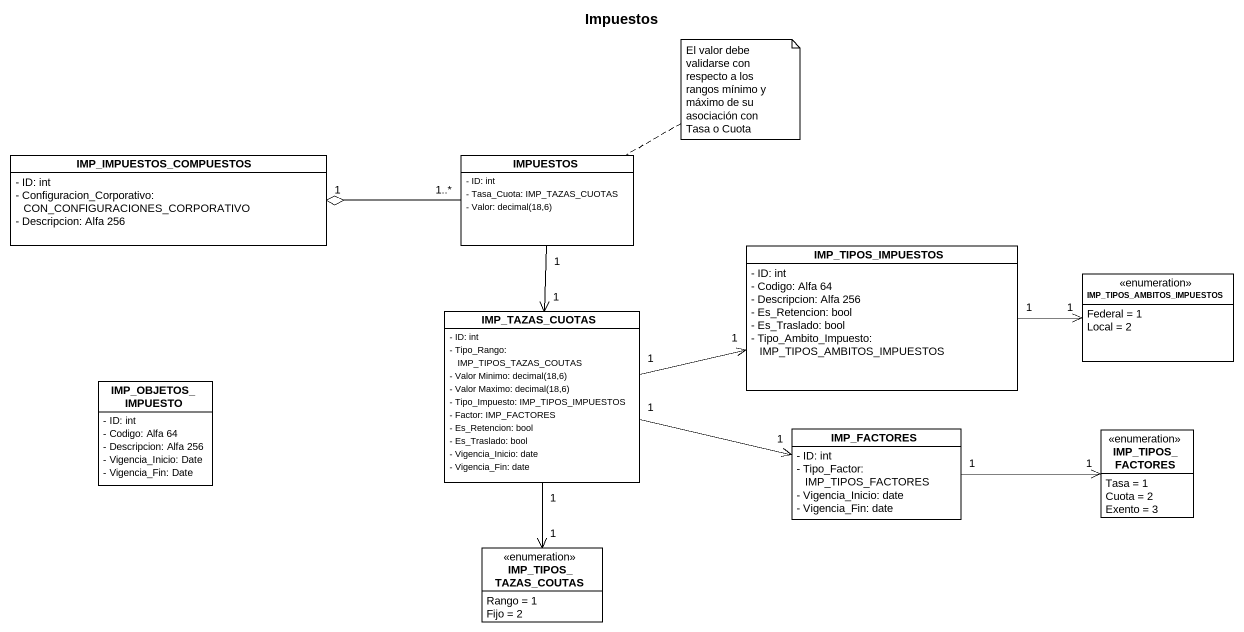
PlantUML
@startuml
title Impuestos
hide circle
hide empty members
skinparam classAttributeIconSize 0
class IMP_IMPUESTOS_COMPUESTOS {
  - ID: int
  - Configuracion_Corporativo: CON_CONFIGURACIONES_CORPORATIVO
  - Descripcion: Alfa 256
}
class IMPUESTOS {
  - ID: int
  - Tasa_Cuota: IMP_TAZAS_CUOTAS
  {field} - Valor: decimal(18,6)
}
class IMP_TIPOS_IMPUESTOS {
  - ID: int
  - Codigo: Alfa 64
  - Descripcion: Alfa 256
  - Es_Retencion: bool
  - Es_Traslado: bool
  - Tipo_Ambito_Impuesto: IMP_TIPOS_AMBITOS_IMPUESTOS
}
enum IMP_TIPOS_AMBITOS_IMPUESTOS {
  Federal = 1
  Local = 2
}
class IMP_TAZAS_CUOTAS {
  - ID: int
  - Tipo_Rango: IMP_TIPOS_TAZAS_COUTAS
  {field} - Valor Minimo: decimal(18,6)
  {field} - Valor Maximo: decimal(18,6)
  - Tipo_Impuesto: IMP_TIPOS_IMPUESTOS
  - Factor: IMP_FACTORES
  - Es_Retencion: bool
  - Es_Traslado: bool
  - Vigencia_Inicio: date
  - Vigencia_Fin: date
}
class IMP_OBJETOS_IMPUESTO {
  - ID: int
  - Codigo: Alfa 64
  - Descripcion: Alfa 256
  - Vigencia_Inicio: Date
  - Vigencia_Fin: Date
}
class IMP_FACTORES {
  - ID: int
  - Tipo_Factor: IMP_TIPOS_FACTORES
  - Vigencia_Inicio: date
  - Vigencia_Fin: date
}
enum IMP_TIPOS_FACTORES {
  Tasa = 1
  Cuota = 2
  Exento = 3
}
enum IMP_TIPOS_TAZAS_COUTAS {
  Rango = 1
  Fijo = 2
}
IMPUESTOS "1..*" -left-o "1" IMP_IMPUESTOS_COMPUESTOS
IMPUESTOS "1" --> "1" IMP_TAZAS_CUOTAS
IMP_TIPOS_IMPUESTOS "1" -right-> "1" IMP_TIPOS_AMBITOS_IMPUESTOS
IMP_TAZAS_CUOTAS "1" -right-> "1" IMP_TIPOS_IMPUESTOS
IMP_TAZAS_CUOTAS "1" -right-> "1" IMP_FACTORES
IMP_TAZAS_CUOTAS "1" --> "1" IMP_TIPOS_TAZAS_COUTAS
IMP_FACTORES "1" -right-> "1" IMP_TIPOS_FACTORES
note right of IMPUESTOS : El valor debe validarse con respecto a los rangos mínimo y máximo de su asociación con Tasa o Cuota
@enduml
